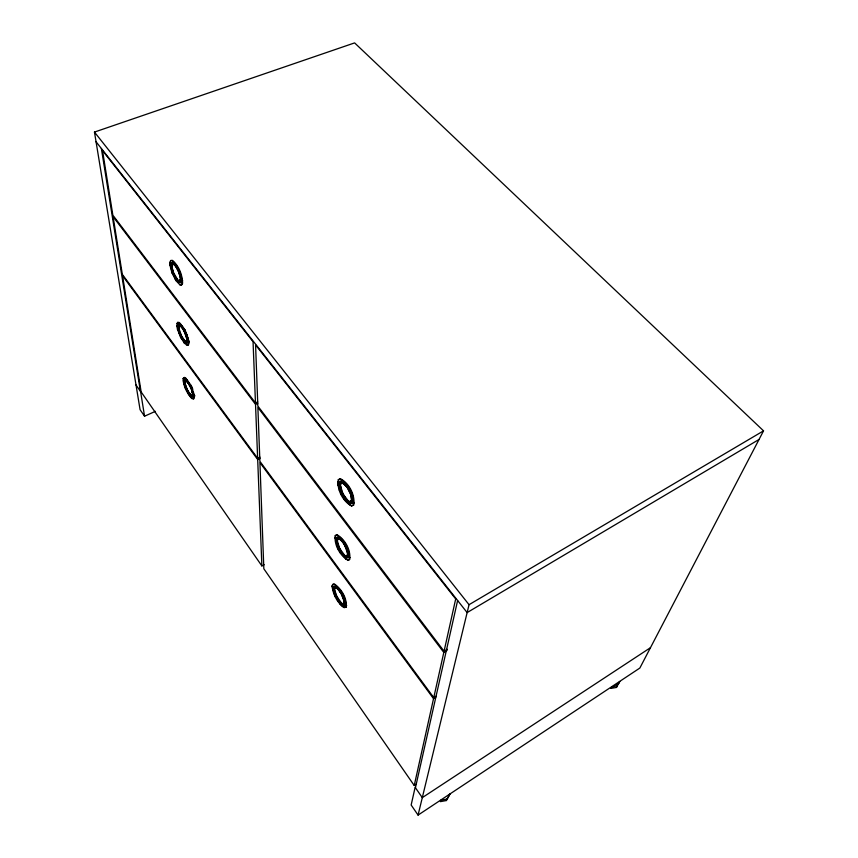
<?xml version="1.0" encoding="UTF-8"?>
<svg xmlns="http://www.w3.org/2000/svg" width="858" height="858" viewBox="0 0 858 858"><rect width="100%" height="100%" fill="white"/><g stroke="black" fill="none" stroke-linecap="round" stroke-linejoin="round"><path stroke-width="1.29" d="M171.965 262.441L170.86 263.867L171.471 269.251L175.901 280.566L171.932 272.694L169.83 264.832L170.57 260.585L172.447 260.371C178.893 265.873 182.454 274.903 182.593 283.301L181.81 284.706L179.912 284.835L175.901 280.566M180.448 281.649L178.904 281.81L175.922 278.636L172.962 272.758L171.375 266.838L172.984 263.653L176.48 266.602L173.477 263.449L171.943 263.653L171.375 264.757L171.922 269.616L174.346 275.89L178.153 281.37L175.911 279.279L171.471 269.251M172.426 263.46L171.868 264.564C172.018 270.806 174.635 277.477 179.386 281.617L180.502 279.569M186.518 337.226L187.473 339.532L185.392 342.181C181.338 337.977 178.325 332.185 178.314 326.244L178.861 325.354L179.858 325.504C184.18 329.515 186.883 335.628 186.969 341.516L186.411 342.363L185.392 342.181C180.137 338.288 180.159 331.049 176.823 326.083L177.563 322.49L179.365 322.479L185.253 330.319L188.964 341.527L187.698 345.216L184.534 343.382L180.534 337.162L177.499 329.408L177.284 325.879M182.464 327.681L180.319 325.3L178.292 328.046L178.314 326.244M179.966 281.853L180.545 280.791C180.437 274.517 177.799 267.771 172.984 263.653M177.67 281.574L180.416 282.872L181.07 281.692C180.941 274.71 178.003 267.203 172.64 262.623L171.482 262.634M181.328 284.899L182.111 283.494C181.971 275.107 178.41 266.077 171.965 260.564L170.57 260.585M193.361 398.981L194.605 395.817L191.119 385.467L185.532 377.788L184.234 377.456L183.108 378.593C183.29 385.971 186.905 393.372 192.063 398.584L193.79 398.788L194.605 395.828L193.179 393.854L191.184 396.01C187.441 391.999 184.534 386.626 184.502 381.049L185.993 380.598C189.886 384.481 192.621 390.09 192.696 395.635L191.184 396.01L192.149 396.299M185.049 379.247L184.03 380.223L183.998 381.982L185.521 387.473L184.513 384.502M178.882 324.206L177.821 325.386C177.981 331.907 180.963 338.642 185.703 343.114L186.84 343.318L187.462 342.374L186.304 335.188M187.698 345.216L188.91 343.908L188.964 341.538L187.516 340.401L185.886 334.363L182.733 328.099L181.038 325.836L178.432 324.399M190.058 395.517L188.47 393.318L191.473 396.868L192.557 397.19L193.168 396.45L191.709 389.2L187.119 381.049L188.728 383.258M433.537 698.659L259.92 462.559L263.835 568.757L414.232 785.499L433.537 698.659L435.757 697.275M443.811 652.434L257.883 407.453L259.877 461.314L433.762 697.629L443.811 652.434L447.05 650.471M444.069 651.243L455.695 598.959L255.577 344.916L257.84 406.059L444.069 651.243L447.318 649.281M415.433 787.741L457.625 600.525M650.461 647.693L422.297 797.64L415.133 787.312L411.154 805.019L418.071 815.1L469.047 604.697L763.534 430.845L354.611 42.9L94.466 132.078L140.079 409.695L144.552 416.216L155.362 411.336M340.347 478.667L338.288 479.74C336.744 489.543 342.814 501.351 351.544 506.016L353.668 505.04C355.426 495.248 349.195 483.151 340.347 478.667L339.832 478.936C348.67 483.429 354.89 495.516 353.153 505.319L353.668 505.04M337.966 485.628L338.803 479.472L338.288 479.74M352.402 502.885L350.557 503.743C343.286 499.871 338.234 490.036 339.543 481.885L341.355 480.952M446.289 800.557L449.871 794.186L446.289 800.557L440.379 801.64L440.776 800.214L446.696 799.13M335.264 535.574C333.944 544.766 339.918 555.298 347.662 560.156L349.635 559.448C351.147 550.268 345.034 539.51 337.194 534.781L335.264 535.574L335.757 535.317M336.443 537.601L337.634 537.162C344.155 541.108 349.217 550.042 347.962 557.679L346.739 558.054C340.283 554.021 335.317 545.238 336.443 537.601L336.926 537.344M337.516 538.352L337.022 538.61C336.004 545.474 340.465 553.378 346.267 556.992L347.865 556.392M338.159 481.788L337.644 482.067L339.671 484.695L340.851 490.658L344.262 497.425L348.348 501.919L350.053 502.606L351.254 502.069C352.552 494.755 347.93 485.735 341.334 482.357L340.165 482.957C338.674 489.425 342.964 495.903 346.932 500.697L346.418 500.965M351.887 503.153C353.324 495.012 348.176 484.974 340.83 481.22M344.433 604.268L342.943 604.708C336.036 600.965 335.639 592.181 332.078 586.261L332.625 584.566L334.416 583.987C341.43 588.824 347.393 598.53 346.096 607.164L344.262 607.657C337.269 603.067 333.14 594.412 332.078 586.261L333.086 584.319M337.494 600.718L337.945 600.461C335.939 596.192 332.314 591.409 333.719 586.486L334.18 586.239M339.789 602.734L337.762 599.935L343.382 605.694L344.53 605.491L345.023 604.118L344.423 603.271L341.463 603.85C337.805 599.399 333.011 593.554 334.277 587.451L335.274 587.204C340.508 590.83 344.937 598.08 343.972 604.525M347.372 556.649C348.498 549.796 343.961 541.763 338.106 538.223L337.022 538.61M349.142 559.716C350.654 550.536 344.541 539.768 336.701 535.038L337.194 534.781M345.635 607.421C346.932 598.798 340.969 589.081 333.955 584.244L332.625 584.566M611.068 688.363L611.861 686.754L617.234 685.842L616.419 687.451L611.068 688.363L614.017 686.411M173.477 263.449L171.375 266.838L169.83 264.832L169.83 262.076M763.534 430.845L639.854 668.039L418.071 815.1M177.981 280.491L178.904 281.81L180.577 278.743L179 272.769L175.987 266.806M616.419 687.451L619.733 681.531L618.918 683.15L615.98 685.102M178.024 322.297L176.845 323.68M178.754 327.842L180.319 325.3M185.392 342.181L187.473 339.521M184.234 377.456L183.108 378.593M191.473 396.868L185.843 387.58L184.459 382.636L185.993 380.598L190.573 386.111L192.75 394.047L194.176 396.021L191.709 389.2M186.422 380.405L184.459 382.636L183.494 380.502C186.594 385.285 186.776 391.988 191.613 395.817C187.945 391.774 184.931 386.432 184.931 380.855L184.502 381.049M414.232 785.499L416.387 784.094M433.762 697.629L435.993 696.246M759.04 439.457L467.138 612.591L96.053 141.752M342.278 606.499L346.096 607.164M346.686 605.512L346.235 605.78C342.664 600.182 342.449 592.578 336.754 588.03L333.859 588.706L332.078 586.25M343.382 598.38L342.042 595.313M341.463 603.85L344.873 603.024L345.484 603.86L342.846 595.002L340.948 591.688L336.475 587.129L333.719 586.486M339.714 602.059L341.924 603.592L336.69 596.364L334.32 588.459L333.269 587.902M339.929 604.086L342.728 606.241M335.253 596.782L332.829 588.856M335.907 596.675L336.69 596.364M343.876 598.67L342.846 595.002M337.902 599.549L340.176 601.801M334.438 593.318L333.515 590.272M334.91 593.607L334.32 588.459L337.215 587.773L340.347 592.342M345.538 559.094L346.021 558.826L341.559 553.775M350.279 557.518L349.796 557.797C345.946 551.887 345.956 543.65 339.682 538.963L336.583 540.09L334.674 537.548L335.167 537.28M347.662 560.156L349.635 559.448M342.814 554.397L345.163 555.941L348.348 554.944M342.889 555.158L343.372 554.89L339.232 548.552L336.69 541.634L336.197 541.891M339.682 538.963L340.176 538.695L336.572 540.1L337.687 545.474L340.873 551.801L344.68 556.209L345.163 555.941L339.586 548.444L337.065 539.832L335.939 539.253M340.873 551.801L343.297 554.139M340.433 553.163L340.916 552.906L339.725 550.825M346.771 549.796L347.265 549.538L345.828 546.246M337.687 545.474L337.065 539.832M338.052 549.013L337.119 545.516M338.749 548.809L339.586 548.444M345.334 546.514L346.192 546.138L347.254 548.584M261.872 565.926L257.69 459.523L122.544 275.729L141.152 391.956L261.872 565.926L264.167 564.714M351.544 506.016L352.07 505.737L349.774 504.815L344.991 499.667M354.375 502.767L353.861 503.056L351.78 500.353L350.632 494.358L347.158 487.483L343.028 482.99L343.554 482.722L339.682 484.695L340.197 484.427L342.878 493.876L348.863 501.651L348.348 501.919L352.295 500.096L351.844 497.683M343.779 499.024L344.294 498.755L342.385 495.463M348.863 501.651L346.342 500.117L348.423 502.037M341.227 494.637L341.741 494.369L339.725 489.714L339.21 489.982M349.099 490.819L350.01 490.379L350.868 492.353M344.262 497.425L344.777 497.157L346.857 499.849M344.101 497.962L344.616 497.694L343.028 494.948M340.304 490.433L340.133 487.741M340.851 490.658L341.366 490.39L340.197 484.438M257.636 458.279L255.523 404.332L113.084 216.656L122.329 274.399L257.636 458.279L259.974 457.142M257.69 459.523L260.017 458.386M255.469 402.938L253.056 341.72L102.52 150.611L112.848 215.176L255.469 402.938L257.69 401.898M255.523 404.332L257.743 403.292M193.179 393.865L194.165 396.01M193.222 394.712L192.718 392.192M190.347 396.954L192.063 398.584M184.899 387.269L188.889 393.125M192.793 389.21L191.119 385.467M192.299 391.795L192.117 389.8M188.438 394.305L190.776 396.761M190.315 386.089L186.808 379.579L183.805 377.649M184.427 381.789L184.47 382.625M183.687 383.719L183.494 380.512M185.993 380.598L189.135 383.58L191.817 388.899M184.534 343.382L183.644 341.387M186.336 344.97L188.149 345.023M182.561 338.996L185.843 341.988L181.521 336.186L178.754 327.853L176.823 326.072M182.55 339.554L184.223 341.806M186.969 337.612L186.347 334.17L182.057 326.394M179.858 325.504C185.113 329.547 185.113 336.69 188.513 341.731L188.31 338.202M185.553 334.298L185.124 332.121M180.888 336.636L183.001 339.36M187.859 338.406L187.023 334.298M180.534 337.162L182.475 339.607M178.367 330.169L178.26 327.198M182.722 328.668L184.18 330.244M177.563 322.49L180.706 324.217L185.253 330.319M179.44 333.376L178.818 329.976M179.772 333.451L178.754 327.853M177.499 329.408L177.509 326.995M178.904 281.81L173.445 272.565L171.857 266.634L169.83 264.811M180.566 278.721L182.636 280.566M179.912 284.835L181.81 284.706M180.03 275.954L179 272.769M180.502 276.33L179.354 272.79M177.788 269.251L177.08 266.977M177.595 269.584L179.011 271.514M171.932 272.694L173.809 275.632M344.68 556.209L347.855 555.201M184.62 379.44L187.698 381.596M186.122 379.536L187.548 380.855M94.466 132.078L469.047 604.697M174.882 264.543L176.48 266.602M181.059 278.528L182.153 280.77M187.966 340.186L188.964 341.527M338.974 589.553L340.808 592.084M193.651 394.508L194.605 395.817M136.014 384.963L140.594 391.559L144.552 416.216M348.327 488.331L349.624 490.551M345.184 544.39L346.192 546.138M177.016 267.535L178.078 269.391M340.487 591.945L342.385 595.259M336.979 597.511L338.224 599.688M186.894 390.529L188.857 394.112M341.366 490.39L344.777 497.157M345.635 546.321L347.265 549.538M338.17 545.216L341.366 551.544M341.312 593.092L344.401 599.967M177.681 268.994L178.882 271.375M335.36 593.35L338.363 599.292M183.172 328.475L186.658 336.046M180.223 333.258L183.011 338.803M188.706 383.773L191.388 389.092M185.95 387.28L187.323 390.336M184.792 330.512L186.561 334.502M179.89 333.183L181.338 336.443M179.236 333.054L180.984 336.969M334.888 593.071L336.368 596.417M340.819 490.165L342.503 494.036M184.116 383.526L184.92 385.896M338.792 486.443L339.414 488.631M179.483 272.565L180.738 277.338M347.479 550.611L347.908 552.766M171.343 265.969L171.75 268.028M101.373 148.498L140.401 391.28"/></g></svg>
